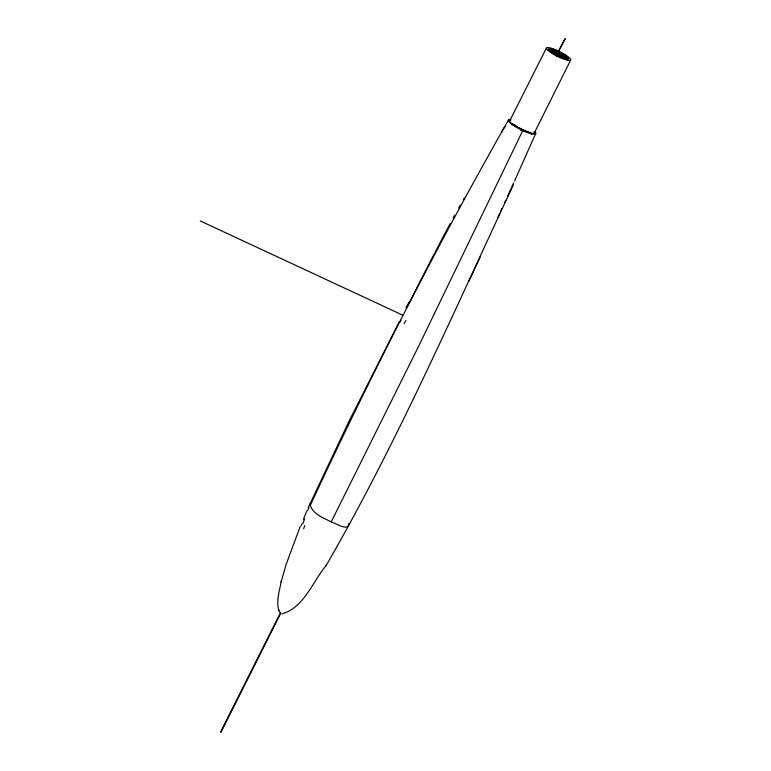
<?xml version="1.0" encoding="UTF-8"?>
<svg xmlns="http://www.w3.org/2000/svg" width="771" height="771" viewBox="0 0 771 771"><rect width="100%" height="100%" fill="white"/><g stroke="black" fill="none" stroke-linecap="round" stroke-linejoin="round"><path stroke-width="1.16" d="M281.087 582.028L286.108 564.507L300.198 526.516M281.319 580.91C279.671 590.49 275.922 600.763 278.871 610.468M552.2 50.356L552.489 49.219M301.191 525.716L301.731 524.02M520.839 130.656L521.398 129.162M523.133 131.523L523.692 130.029M550.889 50.558L551.496 48.958M303.446 519.23L306.887 510.816M308.13 507.944L348.743 421.756L399.436 321.42M535.806 133.267L514.546 180.963M513.38 184.886C453.203 312.853 396.911 443.132 326.037 565.683C312.901 581.411 303.687 607.827 282.205 613.793M511.78 187.064L513.621 182.997M349.003 523.413C348.425 532.057 335.491 523.027 331.202 521.938C323.608 517.784 313.238 514.44 310.279 505.39C371.13 374.561 436.868 245.843 508.253 120.44M511.318 188.085L507.607 196.239M504.812 202.349L505.747 200.315M500.591 211.533L501.998 208.469M497.758 217.653L499.647 213.567M468.71 281.492L480.497 256.435M407.975 305.808L408.302 305.133M522.786 130.521L418.441 346.642L331.202 521.938M409.468 302.695L417.304 286.937M566.54 59.02L567.456 57.199L560.816 55.059M534.236 133.075L570.646 60.167A13.55 2.621 26.6 0 0 553.896 49.084A13.55 2.621 26.6 0 0 551.207 52.804A13.55 2.621 26.6 0 0 570.646 60.167M555.93 52.852L556.922 50.876L557.356 52.987L556.277 55.127M556.498 56.158L557.568 54.009L550.937 51.879M558.493 53.238L559.158 51.917L559.659 54.365M280.683 612.232L220.757 731.66L220.92 732.45L280.846 613.032M417.795 285.974L421.997 277.676M509.824 120.633L546.514 47.869M548.354 50.549L549.27 48.737L566.878 59.3M422.547 276.596L434.324 253.649M435.017 252.329L450.197 223.503M557.452 53.459L565.239 38.55L557.346 53.324M453.223 217.904L454.745 215.109M458.735 207.871L460.326 205.038M463.535 199.371L464.335 197.983M325.699 566.193L326.037 565.683M564.372 55.888L564.854 55.175M563.784 54.481L562.435 55.975M504.639 127.032L502.307 130.482L502.316 131.706M504.841 126.849L505.4 126.444M511.481 124.729L512.879 123.746M513.158 125.432L514.267 124.671A11.208 2.168 26.6 0 0 528.704 131.86M549.713 50.838L556.344 52.977M559.592 54.018L566.232 56.158M559.399 56.784L558.85 56.524M200.258 220.94L402.867 315.233M550.282 48.737L567.89 59.3M278.678 610.092L279.786 612.241M559.804 55.049L560.238 57.16M557.5 53.671L558.011 56.119M310.279 505.39L310.193 504.88A79.413 15.353 26.6 0 1 310.27 503.126M530.448 132.207L530.66 133.759M531.605 133.364L531.759 134.52M533.985 131.88A13.705 2.65 26.6 0 1 520.897 129.249A13.705 2.65 26.6 0 1 510.797 120.276M534.563 131.465A15.362 2.968 26.6 0 1 529.85 133.325A15.362 2.968 26.6 0 1 512.156 124.439A15.362 2.968 26.6 0 1 510.855 119.563M399.927 322.133A68.147 40.632 -77.7 0 1 401.074 320.264M404.1 323.647A55.117 35.37 -80.4 0 1 405.883 320.601M307.658 510.566A151.926 53.295 -58.6 0 1 308.901 507.723M303.764 521.244A96.973 49.874 -53.1 0 1 304.603 519.028M302.752 523.866A84.733 49.334 -49.7 0 1 303.639 521.36M303.649 528.829A56.726 37.442 -44.2 0 1 304.747 525.61M409.15 302.136L406.153 308.043L409.15 302.155M552.634 53.074A11.054 2.14 26.6 0 0 568.439 59.02A11.054 2.14 26.6 0 0 554.667 49.961A11.054 2.14 26.6 0 0 552.634 53.074"/></g></svg>
